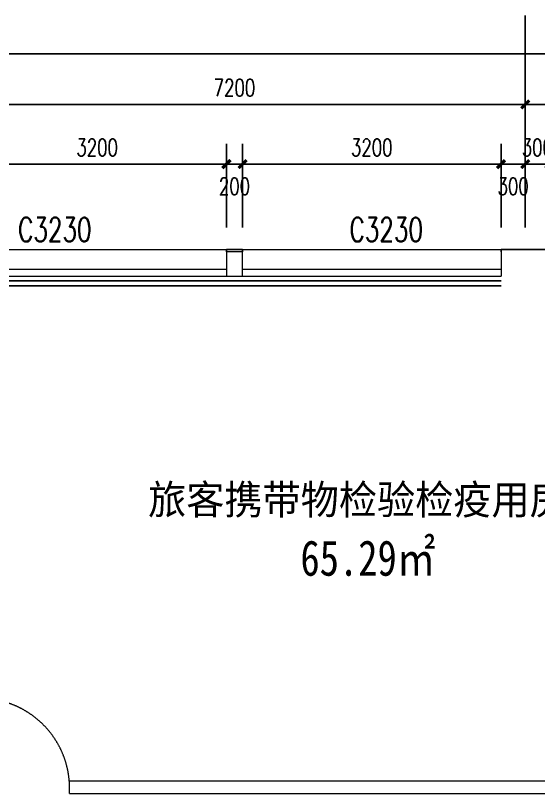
# Model space of a CAD drawing. Header units: millimetres. Extents: x 164760 to 3716174, y -1766400 to 11969.
# Drawn here: x 3474385 to 3480859, y -1752450 to -1742826 of the extents above; entities that cross this region are included whole.
import ezdxf

# ---------------------------------------------------------------- set-up
doc = ezdxf.new("R2010")
doc.units = ezdxf.units.MM
doc.header["$LTSCALE"] = 1000
doc.linetypes.add('HIDDEN', pattern=[0.375, 0.25, -0.125, 0, 0])
doc.layers.get('0').update_dxf_attribs({"color": 253, "linetype": 'CONTINUOUS'})
doc.layers.get('Defpoints').update_dxf_attribs({"color": 250, "linetype": 'CONTINUOUS', "lineweight": 0})
for name, color, linetype in [('3', 253, 'CONTINUOUS'), ('AXIS', 253, 'CONTINUOUS'), ('FC-Text Annotation', 253, 'CONTINUOUS'), ('PUB_DIM', 253, 'CONTINUOUS'), ('SURFACE', 253, 'CONTINUOUS'), ('WINDOW_TEXT', 253, 'CONTINUOUS')]:
    doc.layers.add(name, color=color, linetype=linetype)
for name, color, linetype, lineweight in [('DOOR【门】', 253, 'CONTINUOUS', 0), ('FF-Text【平面文字】', 253, 'CONTINUOUS', 0), ('WALL', 253, 'CONTINUOUS', 0), ('Wall【墙体】', 253, 'CONTINUOUS', 0), ('WINDOW', 253, 'CONTINUOUS', 0)]:
    doc.layers.add(name, color=color, linetype=linetype, lineweight=lineweight)
doc.styles.add('_TCH_DIM_T3', font='SIMPLEX', dxfattribs={"width": 0.705882, "bigfont": 'GBCBIG'})
doc.styles.add('_TCH_WINDOW', font='SIMPLEX', dxfattribs={"bigfont": 'GBCBIG'})
doc.styles.add('文字', font='')
doc.styles.get('文字').set_extended_font_data('SimSun')
doc.dimstyles.new('_TCH_ARCH&&100', dxfattribs={"dimtxt": 212.5, "dimasz": 100, "dimexe": 250, "dimexo": 300, "dimgap": 100, "dimtad": 1, "dimdec": 0, "dimzin": 0, "dimdsep": 46, "dimtxsty": '_TCH_DIM_T3', "dimblk": 'ARCHTICK', "dimcen": 0.09, "dimclrt": 7, "dimazin": 2, "dimtfac": 1, "dimtdec": 0, "dimtix": 1, "dimtmove": 2, "dimatfit": 3, "dimtolj": 1, "dimtzin": 0, "dimarcsym": 0})

# ---------------------------------------------------------------- blocks, each defined once
blk = doc.blocks.new('_ArchTick')
at = {"color": 2, "linetype": 'ByBlock', "const_width": 0.4}
blk.add_lwpolyline([(-0.5, -0.5), (0.5, 0.5)], dxfattribs=at)
blk = doc.blocks.new('*D333')
at = {"layer": 'Defpoints', "color": 0, "transparency": 16777216}
for p in [(3476995.3, -1744663.6), (3473795.3, -1745748.6), (3476995.3, -1745748.6)]:
    blk.add_point(p, dxfattribs=at)
at = {"layer": 'PUB_DIM', "color": 0, "lineweight": -2, "transparency": 16777216}
for p, q in [((3473795.3, -1745448.6), (3473795.3, -1744413.6)), ((3476995.3, -1745448.6), (3476995.3, -1744413.6)), ((3473795.3, -1744663.6), (3476995.3, -1744663.6))]:
    blk.add_line(p, q, dxfattribs=at)
at = {"layer": 'PUB_DIM', "color": 0, "lineweight": -2, "transparency": 16777216, "xscale": 100, "yscale": 100, "zscale": 100, "rotation": 180}
blk.add_blockref('_ArchTick', (3473795.3, -1744663.6), dxfattribs=at)
at = {"layer": 'PUB_DIM', "color": 0, "lineweight": -2, "transparency": 16777216, "xscale": 100, "yscale": 100, "zscale": 100}
blk.add_blockref('_ArchTick', (3476995.3, -1744663.6), dxfattribs=at)
at = {"layer": 'PUB_DIM', "color": 7, "transparency": 16777216, "insert": (3475395.3, -1744457.4), "char_height": 212.5, "attachment_point": 5, "style": '_TCH_DIM_T3'}
blk.add_mtext('\\A1;3200', dxfattribs=at)
blk = doc.blocks.new('*D334')
at = {"layer": 'Defpoints', "color": 0, "transparency": 16777216}
for p in [(3477195.3, -1744663.6), (3476995.3, -1745748.6), (3477195.3, -1745748.6)]:
    blk.add_point(p, dxfattribs=at)
at = {"layer": 'PUB_DIM', "color": 0, "lineweight": -2, "transparency": 16777216}
for p, q in [((3476995.3, -1745448.6), (3476995.3, -1744413.6)), ((3477195.3, -1745448.6), (3477195.3, -1744413.6)), ((3476995.3, -1744663.6), (3476895.3, -1744663.6)), ((3476995.3, -1744663.6), (3477195.3, -1744663.6)), ((3477195.3, -1744663.6), (3477295.3, -1744663.6))]:
    blk.add_line(p, q, dxfattribs=at)
at = {"layer": 'PUB_DIM', "color": 0, "lineweight": -2, "transparency": 16777216, "xscale": 100, "yscale": 100, "zscale": 100}
blk.add_blockref('_ArchTick', (3476995.3, -1744663.6), dxfattribs=at)
at = {"layer": 'PUB_DIM', "color": 0, "lineweight": -2, "transparency": 16777216, "xscale": 100, "yscale": 100, "zscale": 100, "rotation": 180}
blk.add_blockref('_ArchTick', (3477195.3, -1744663.6), dxfattribs=at)
at = {"layer": 'PUB_DIM', "color": 7, "transparency": 16777216, "insert": (3477095.3, -1744938.6), "char_height": 212.5, "attachment_point": 5, "style": '_TCH_DIM_T3'}
blk.add_mtext('\\A1;200', dxfattribs=at)
blk = doc.blocks.new('*D335')
at = {"layer": 'Defpoints', "color": 0, "transparency": 16777216}
for p in [(3480395.3, -1744663.6), (3477195.3, -1745748.6), (3480395.3, -1745748.6)]:
    blk.add_point(p, dxfattribs=at)
at = {"layer": 'PUB_DIM', "color": 0, "lineweight": -2, "transparency": 16777216}
for p, q in [((3477195.3, -1745448.6), (3477195.3, -1744413.6)), ((3480395.3, -1745448.6), (3480395.3, -1744413.6)), ((3477195.3, -1744663.6), (3480395.3, -1744663.6))]:
    blk.add_line(p, q, dxfattribs=at)
at = {"layer": 'PUB_DIM', "color": 0, "lineweight": -2, "transparency": 16777216, "xscale": 100, "yscale": 100, "zscale": 100, "rotation": 180}
blk.add_blockref('_ArchTick', (3477195.3, -1744663.6), dxfattribs=at)
at = {"layer": 'PUB_DIM', "color": 0, "lineweight": -2, "transparency": 16777216, "xscale": 100, "yscale": 100, "zscale": 100}
blk.add_blockref('_ArchTick', (3480395.3, -1744663.6), dxfattribs=at)
at = {"layer": 'PUB_DIM', "color": 7, "transparency": 16777216, "insert": (3478795.3, -1744457.4), "char_height": 212.5, "attachment_point": 5, "style": '_TCH_DIM_T3'}
blk.add_mtext('\\A1;3200', dxfattribs=at)
blk = doc.blocks.new('*D336')
at = {"layer": 'Defpoints', "color": 0, "transparency": 16777216}
for p in [(3480695.3, -1744663.6), (3480395.3, -1745748.6), (3480695.3, -1745748.6)]:
    blk.add_point(p, dxfattribs=at)
at = {"layer": 'PUB_DIM', "color": 0, "lineweight": -2, "transparency": 16777216}
for p, q in [((3480395.3, -1745448.6), (3480395.3, -1744413.6)), ((3480695.3, -1745448.6), (3480695.3, -1744413.6)), ((3480395.3, -1744663.6), (3480695.3, -1744663.6))]:
    blk.add_line(p, q, dxfattribs=at)
at = {"layer": 'PUB_DIM', "color": 0, "lineweight": -2, "transparency": 16777216, "xscale": 100, "yscale": 100, "zscale": 100, "rotation": 180}
blk.add_blockref('_ArchTick', (3480395.3, -1744663.6), dxfattribs=at)
at = {"layer": 'PUB_DIM', "color": 0, "lineweight": -2, "transparency": 16777216, "xscale": 100, "yscale": 100, "zscale": 100}
blk.add_blockref('_ArchTick', (3480695.3, -1744663.6), dxfattribs=at)
at = {"layer": 'PUB_DIM', "color": 7, "transparency": 16777216, "insert": (3480545.3, -1744938.6), "char_height": 212.5, "attachment_point": 5, "style": '_TCH_DIM_T3'}
blk.add_mtext('\\A1;300', dxfattribs=at)
blk = doc.blocks.new('*D337')
at = {"layer": 'Defpoints', "color": 0, "transparency": 16777216}
for p in [(3480995.3, -1744663.6), (3480695.3, -1745748.6), (3480995.3, -1745748.6)]:
    blk.add_point(p, dxfattribs=at)
at = {"layer": 'PUB_DIM', "color": 0, "lineweight": -2, "transparency": 16777216}
for p, q in [((3480695.3, -1745448.6), (3480695.3, -1744413.6)), ((3480995.3, -1745448.6), (3480995.3, -1744413.6)), ((3480695.3, -1744663.6), (3480595.3, -1744663.6)), ((3480695.3, -1744663.6), (3480995.3, -1744663.6)), ((3480995.3, -1744663.6), (3481095.3, -1744663.6))]:
    blk.add_line(p, q, dxfattribs=at)
at = {"layer": 'PUB_DIM', "color": 0, "lineweight": -2, "transparency": 16777216, "xscale": 100, "yscale": 100, "zscale": 100}
blk.add_blockref('_ArchTick', (3480695.3, -1744663.6), dxfattribs=at)
at = {"layer": 'PUB_DIM', "color": 0, "lineweight": -2, "transparency": 16777216, "xscale": 100, "yscale": 100, "zscale": 100, "rotation": 180}
blk.add_blockref('_ArchTick', (3480995.3, -1744663.6), dxfattribs=at)
at = {"layer": 'PUB_DIM', "color": 7, "transparency": 16777216, "insert": (3480845.3, -1744457.4), "char_height": 212.5, "attachment_point": 5, "style": '_TCH_DIM_T3'}
blk.add_mtext('\\A1;300', dxfattribs=at)
blk = doc.blocks.new('*D321')
at = {"layer": 'AXIS', "color": 0, "lineweight": -2, "transparency": 16777216}
for p, q in [((3480695.3, -1744780.1), (3480695.3, -1743674.7)), ((3487895.3, -1744780.1), (3487895.3, -1743674.7)), ((3480695.3, -1743924.7), (3487895.3, -1743924.7))]:
    blk.add_line(p, q, dxfattribs=at)
at = {"layer": 'Defpoints', "color": 0, "transparency": 16777216}
for p in [(3487895.3, -1743924.7), (3480695.3, -1745080.1), (3487895.3, -1745080.1)]:
    blk.add_point(p, dxfattribs=at)
at = {"layer": 'AXIS', "color": 0, "lineweight": -2, "transparency": 16777216, "xscale": 100, "yscale": 100, "zscale": 100, "rotation": 180}
blk.add_blockref('_ArchTick', (3480695.3, -1743924.7), dxfattribs=at)
at = {"layer": 'AXIS', "color": 0, "lineweight": -2, "transparency": 16777216, "xscale": 100, "yscale": 100, "zscale": 100}
blk.add_blockref('_ArchTick', (3487895.3, -1743924.7), dxfattribs=at)
at = {"layer": 'AXIS', "color": 7, "transparency": 16777216, "insert": (3484295.3, -1743718.5), "char_height": 212.5, "attachment_point": 5, "style": '_TCH_DIM_T3'}
blk.add_mtext('\\A1;7200', dxfattribs=at)
blk = doc.blocks.new('*D322')
at = {"layer": 'AXIS', "color": 0, "lineweight": -2, "transparency": 16777216}
for p, q in [((3473495.3, -1744780.1), (3473495.3, -1743674.7)), ((3480695.3, -1744780.1), (3480695.3, -1743674.7)), ((3473495.3, -1743924.7), (3480695.3, -1743924.7))]:
    blk.add_line(p, q, dxfattribs=at)
at = {"layer": 'Defpoints', "color": 0, "transparency": 16777216}
for p in [(3480695.3, -1743924.7), (3473495.3, -1745080.1), (3480695.3, -1745080.1)]:
    blk.add_point(p, dxfattribs=at)
at = {"layer": 'AXIS', "color": 0, "lineweight": -2, "transparency": 16777216, "xscale": 100, "yscale": 100, "zscale": 100, "rotation": 180}
blk.add_blockref('_ArchTick', (3473495.3, -1743924.7), dxfattribs=at)
at = {"layer": 'AXIS', "color": 0, "lineweight": -2, "transparency": 16777216, "xscale": 100, "yscale": 100, "zscale": 100}
blk.add_blockref('_ArchTick', (3480695.3, -1743924.7), dxfattribs=at)
at = {"layer": 'AXIS', "color": 7, "transparency": 16777216, "insert": (3477095.3, -1743718.5), "char_height": 212.5, "attachment_point": 5, "style": '_TCH_DIM_T3'}
blk.add_mtext('\\A1;7200', dxfattribs=at)
blk = doc.blocks.new('*D225')
at = {"layer": 'AXIS', "color": 0, "lineweight": -2, "transparency": 16777216}
for p, q in [((3465995.3, -1744819.5), (3465995.3, -1743049.7)), ((3560195.3, -1744819.5), (3560195.3, -1743049.7)), ((3465995.3, -1743299.7), (3560195.3, -1743299.7))]:
    blk.add_line(p, q, dxfattribs=at)
at = {"layer": 'Defpoints', "color": 0, "transparency": 16777216}
for p in [(3560195.3, -1743299.7), (3465995.3, -1745119.5), (3560195.3, -1745119.5)]:
    blk.add_point(p, dxfattribs=at)
at = {"layer": 'AXIS', "color": 0, "lineweight": -2, "transparency": 16777216, "xscale": 100, "yscale": 100, "zscale": 100, "rotation": 180}
blk.add_blockref('_ArchTick', (3465995.3, -1743299.7), dxfattribs=at)
at = {"layer": 'AXIS', "color": 0, "lineweight": -2, "transparency": 16777216, "xscale": 100, "yscale": 100, "zscale": 100}
blk.add_blockref('_ArchTick', (3560195.3, -1743299.7), dxfattribs=at)
at = {"layer": 'AXIS', "color": 7, "transparency": 16777216, "insert": (3513095.3, -1743093.5), "char_height": 212.5, "attachment_point": 5, "style": '_TCH_DIM_T3'}
blk.add_mtext('\\A1;94200', dxfattribs=at)
blk = doc.blocks.new('$WINLIB2D$00000004')
for p, q in [((-0.5, 0.5), (0.5, 0.5)), ((-0.5, 0.5), (-0.5, -0.5)), ((0.5, -0.5), (0.5, 0.5)), ((-0.5, 0.2406), (0.5, 0.2406)), ((-0.5, -0.5), (0.5, -0.5))]:
    blk.add_line(p, q)
blk = doc.blocks.new('DOOR_D01')
at = {"layer": 'DOOR【门】'}
blk.add_lwpolyline([(-0.4556, 1), (-0.4556, 0), (-0.5, 0), (-0.5, 1)], close=True, dxfattribs=at)
at = {"layer": 'DOOR【门】', "color": 8, "linetype": 'HIDDEN', "ltscale": 15}
blk.add_arc((-0.5114, -0.0104), 1.0114, 0.59152, 87.46644, dxfattribs=at)
blk = doc.blocks.new('beichen')
at = {"layer": '3'}
blk.add_line((2419348, -1400065.2), (2412748, -1400065.2), dxfattribs=at)

msp = doc.modelspace()

# ---------------------------------------------------------------- linework, layer by layer
at = {"layer": '3'}
for p, q in [((3480395.3, -1746108.6), (3474195.3, -1746108.6)), ((3480395.3, -1746168.6), (3473795.3, -1746168.6))]:
    msp.add_line(p, q, dxfattribs=at)
at = {"layer": 'AXIS'}
msp.add_line((3480695.3, -1744422.7), (3480695.3, -1742825.5), dxfattribs=at)
at = {"layer": 'SURFACE'}
for p, q in [((3476995.3, -1745718.6), (3476995.3, -1745748.6)), ((3476995.3, -1745718.6), (3477195.3, -1745718.6)), ((3477195.3, -1745718.6), (3477195.3, -1745748.6)), ((3480395.3, -1745718.6), (3480395.3, -1745748.6)), ((3480395.3, -1745718.6), (3480695.3, -1745718.6)), ((3480695.3, -1745718.6), (3480995.3, -1745718.6))]:
    msp.add_line(p, q, dxfattribs=at)
at = {"layer": 'WALL'}
for p, q in [((3477195.3, -1745748.6), (3476995.3, -1745748.6)), ((3476995.3, -1745748.6), (3476995.3, -1746048.6)), ((3477195.3, -1746048.6), (3477195.3, -1745748.6)), ((3476995.3, -1746048.6), (3477195.3, -1746048.6))]:
    msp.add_line(p, q, dxfattribs=at)
at = {"layer": 'Wall【墙体】', "color": 6}
for p, q in [((3482970.8, -1752300.2), (3475053.9, -1752300.2)), ((3475053.9, -1752450.2), (3475053.9, -1752300.2)), ((3475053.9, -1752450.2), (3482969.2, -1752450.2))]:
    msp.add_line(p, q, dxfattribs=at)

# ---------------------------------------------------------------- block references
msp.add_blockref('beichen', (1061047.3, -346103.4))
at = {"xscale": 1100, "yscale": 1100, "zscale": 1100}
msp.add_blockref('DOOR_D01', (3474503.9, -1752375.2), dxfattribs=at)
at = {"layer": 'WINDOW'}
ref = msp.add_blockref('$WINLIB2D$00000004', (3475395.3, -1745883.6), dxfattribs=dict(at, xscale=3200, yscale=-330, zscale=3200))
ref.add_attrib('A', 'C3230', (3474416.8, -1745622.4), dxfattribs={"layer": 'WINDOW_TEXT', "height": 297.5, "style": '_TCH_WINDOW', "width": 0.705882})
ref = msp.add_blockref('$WINLIB2D$00000004', (3478795.3, -1745883.6), dxfattribs=dict(at, xscale=3200, yscale=-330, zscale=3200))
ref.add_attrib('A', 'C3230', (3478520.1, -1745622.4), dxfattribs={"layer": 'WINDOW_TEXT', "height": 297.5, "style": '_TCH_WINDOW', "width": 0.705882})

# ---------------------------------------------------------------- texts
at = {"layer": 'FC-Text Annotation', "style": '文字', "width": 0.8}
msp.add_text('65.29㎡', height=438.58, dxfattribs=at).set_placement((3477911.7, -1749756.4))
at = {"layer": 'FF-Text【平面文字】', "style": '文字', "width": 0.95}
msp.add_text('旅客携带物检验检疫用房', height=364.552, dxfattribs=at).set_placement((3476025.9, -1748997.1, 0))

# ---------------------------------------------------------------- dimensions: what is measured, and where the dimension line sits
at = {"layer": 'AXIS'}
for p1, p2, distance, picture, middle in [((3465995.3, -1745119.5), (3560195.3, -1745119.5), 1819.8, '*D225', (3513095.3, -1743093.5)), ((3473495.3, -1745080.1), (3480695.3, -1745080.1), 1155.3, '*D322', (3477095.3, -1743718.5)), ((3480695.3, -1745080.1), (3487895.3, -1745080.1), 1155.3, '*D321', (3484295.3, -1743718.5))]:
    dim = msp.add_aligned_dim(p1=p1, p2=p2, distance=distance, dimstyle='_TCH_ARCH&&100', dxfattribs=at)
    dim.commit()
    dim.dimension.update_dxf_attribs({"geometry": picture, "text_midpoint": middle})
at = {"layer": 'PUB_DIM'}
for p1, p2, picture, middle in [((3473795.3, -1745748.6), (3476995.3, -1745748.6), '*D333', (3475395.3, -1744457.4)), ((3477195.3, -1745748.6), (3480395.3, -1745748.6), '*D335', (3478795.3, -1744457.4)), ((3480695.3, -1745748.6), (3480995.3, -1745748.6), '*D337', (3480845.3, -1744457.4))]:
    dim = msp.add_aligned_dim(p1=p1, p2=p2, distance=1085, dimstyle='_TCH_ARCH&&100', dxfattribs=at)
    dim.commit()
    dim.dimension.update_dxf_attribs({"geometry": picture, "text_midpoint": middle})
for base, p1, p2, picture, middle in [((3477195.3, -1744663.6), (3476995.3, -1745748.6), (3477195.3, -1745748.6), '*D334', (3477095.3, -1744938.6)), ((3480695.3, -1744663.6), (3480395.3, -1745748.6), (3480695.3, -1745748.6), '*D336', (3480545.3, -1744938.6))]:
    dim = msp.add_linear_dim(base=base, p1=p1, p2=p2, angle=0, dimstyle='_TCH_ARCH&&100', dxfattribs=at)
    dim.commit()
    dim.dimension.update_dxf_attribs({"geometry": picture, "text_midpoint": middle, "dimtype": 129})

doc.saveas('drawing.dxf')
